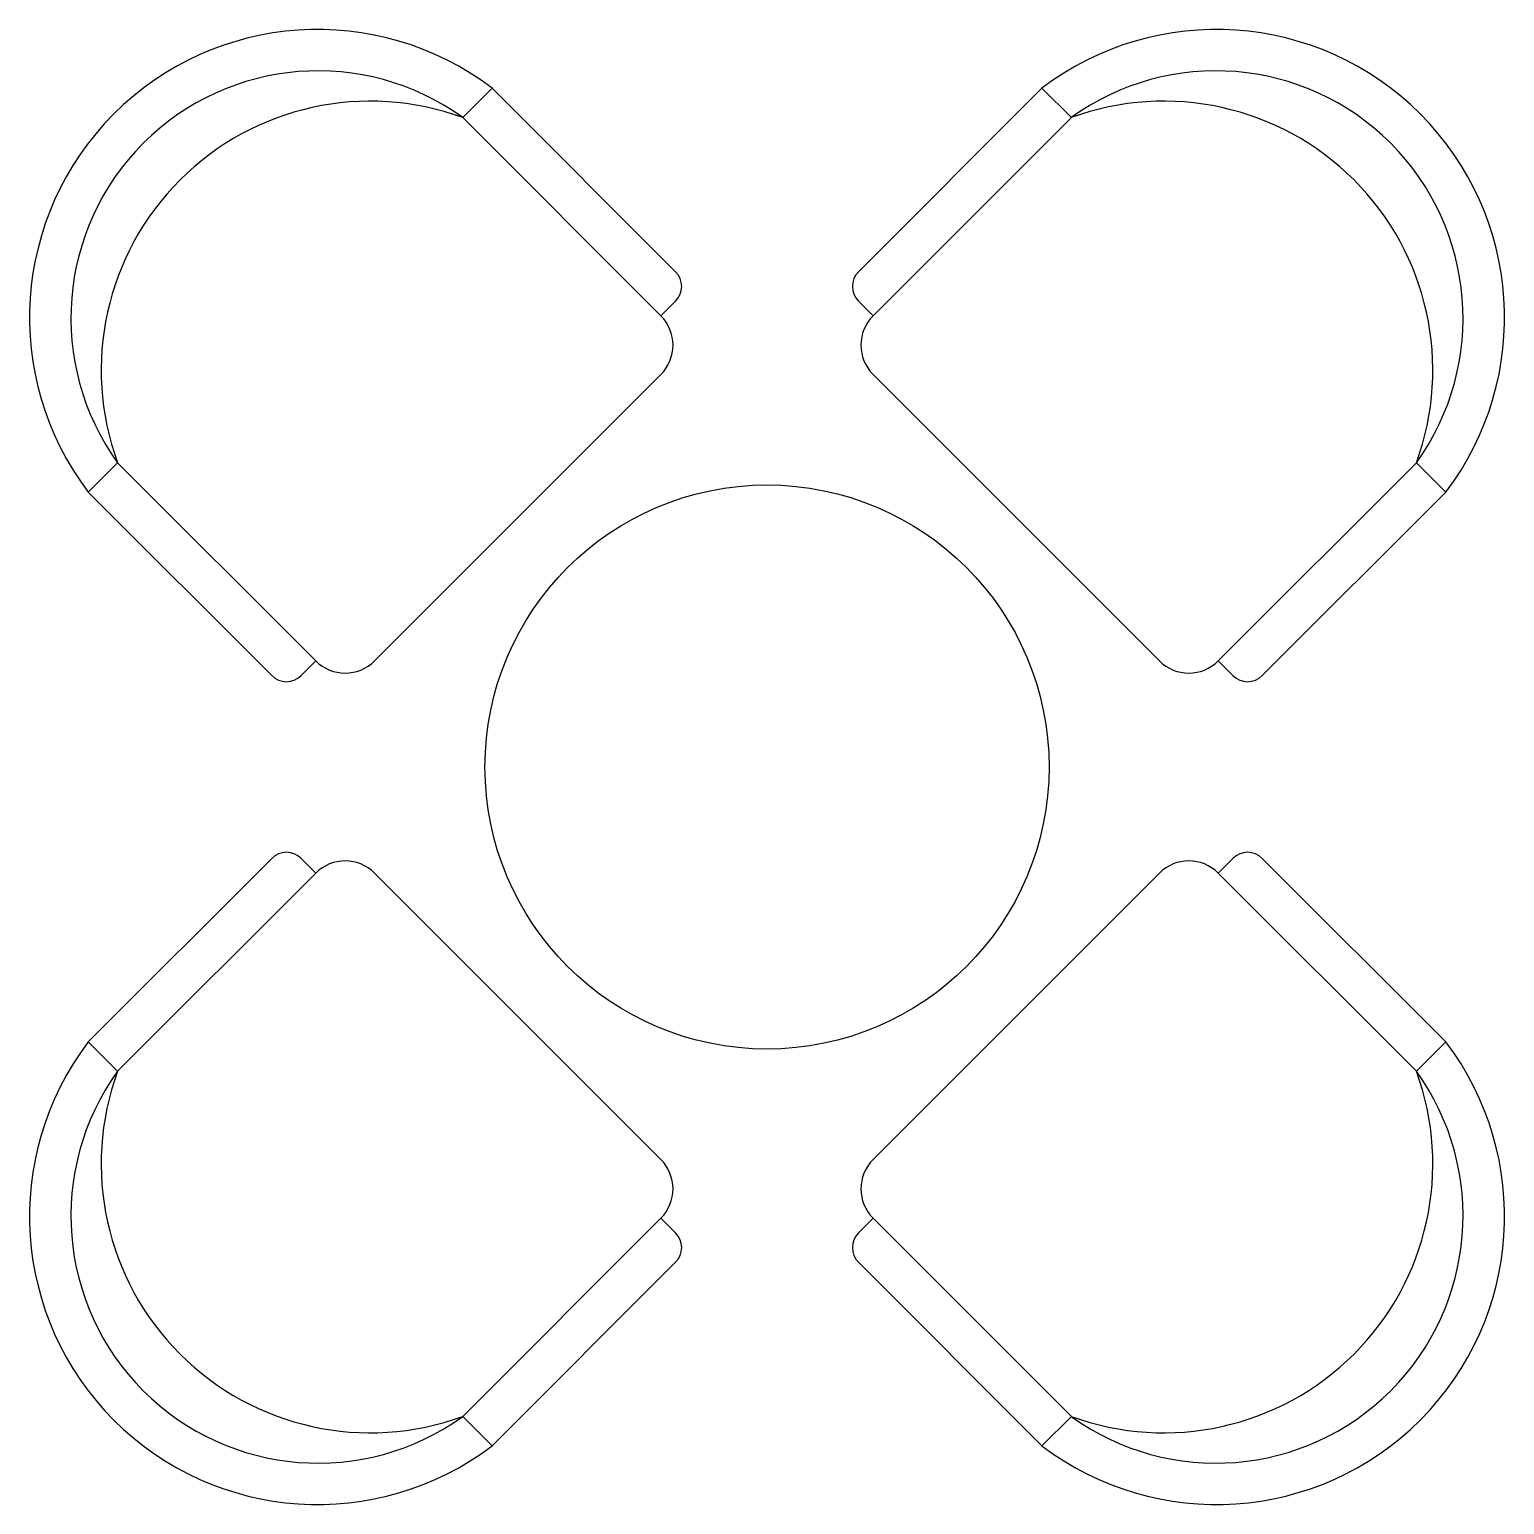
# Model space of a CAD drawing. Header units: inches. Extents: x 151262 to 153354, y 134312 to 136404.
import ezdxf

# ---------------------------------------------------------------- set-up
doc = ezdxf.new("R2010")
doc.units = ezdxf.units.IN
doc.header["$MEASUREMENT"] = 0
doc.layers.add('freecads.com', color=7, linetype='Continuous')

msp = doc.modelspace()

# ---------------------------------------------------------------- linework, layer by layer
at = {"layer": 'freecads.com'}
for p, q in [((151917.7, 136320.6), (151876.1, 136278.9)), ((151917.7, 136320.6), (152178, 136060.3)), ((152697.6, 136320.6), (152437.3, 136060.3)), ((152739.3, 136278.9), (152697.6, 136320.6)), ((151876.1, 136278.9), (152157.2, 135997.8)), ((152739.3, 136278.9), (152458.2, 135997.8)), ((152178, 136018.7), (152157.2, 135997.8)), ((152458.2, 135997.8), (152437.3, 136018.7)), ((152157.2, 135914.5), (151751, 135508.4)), ((152864.3, 135508.4), (152458.2, 135914.5)), ((151386.6, 135789.5), (151345, 135747.8)), ((151386.6, 135789.5), (151667.7, 135508.4)), ((153228.7, 135789.5), (152947.6, 135508.4)), ((153270.4, 135747.8), (153228.7, 135789.5)), ((151345, 135747.8), (151605.3, 135487.6)), ((153270.4, 135747.8), (153010.1, 135487.6)), ((151667.7, 135508.4), (151646.9, 135487.6)), ((152968.4, 135487.6), (152947.6, 135508.4)), ((151345, 134968), (151605.3, 135228.2)), ((151646.9, 135228.2), (151667.7, 135207.4)), ((152947.6, 135207.4), (152968.4, 135228.2)), ((153270.4, 134968), (153010.1, 135228.2)), ((151386.6, 134926.3), (151667.7, 135207.4)), ((151751, 135207.4), (152157.2, 134801.3)), ((152458.2, 134801.3), (152864.3, 135207.4)), ((153228.7, 134926.3), (152947.6, 135207.4)), ((151345, 134968), (151386.6, 134926.3)), ((153228.7, 134926.3), (153270.4, 134968)), ((151876.1, 134436.9), (152157.2, 134718)), ((152157.2, 134718), (152178, 134697.1)), ((152437.3, 134697.1), (152458.2, 134718)), ((152739.3, 134436.9), (152458.2, 134718)), ((151917.7, 134395.2), (152178, 134655.5)), ((152697.6, 134395.2), (152437.3, 134655.5)), ((151876.1, 134436.9), (151917.7, 134395.2)), ((152697.6, 134395.2), (152739.3, 134436.9))]:
    msp.add_line(p, q, dxfattribs=at)
msp.add_circle((152307.7, 135357.9), 400, dxfattribs=at)
for centre, radius, start, end in [((151670.5, 135995.1), 408.8, 52.7758, 217.2242), ((152944.9, 135995.1), 408.8, 322.7758, 127.2242), ((151671, 135994.6), 350.6, 54.2002, 215.7998), ((152944.3, 135994.6), 350.6, 324.2002, 125.7998), ((151745, 135920.6), 381.6, 69.9, 200.1), ((152870.4, 135920.6), 381.6, 339.9, 110.1), ((152157.2, 136039.5), 29.5, 315, 45), ((152458.2, 136039.5), 29.5, 135, 225), ((152115.5, 135956.2), 58.9, 315, 45), ((152499.8, 135956.2), 58.9, 135, 225), ((151709.4, 135550), 58.9, 225, 315), ((152905.9, 135550), 58.9, 225, 315), ((151626.1, 135508.4), 29.5, 225, 315), ((152989.3, 135508.4), 29.5, 225, 315), ((151626.1, 135207.4), 29.5, 45, 135), ((151709.4, 135165.8), 58.9, 45, 135), ((152905.9, 135165.8), 58.9, 45, 135), ((152989.3, 135207.4), 29.5, 45, 135), ((151670.5, 134720.7), 408.8, 142.7758, 307.2242), ((152944.9, 134720.7), 408.8, 232.7758, 37.2242), ((151671, 134721.2), 350.6, 144.2002, 305.7998), ((151745, 134795.2), 381.6, 159.9, 290.1), ((152870.4, 134795.2), 381.6, 249.9, 20.1), ((152944.3, 134721.2), 350.6, 234.2002, 35.7998), ((152115.5, 134759.6), 58.9, 315, 45), ((152499.8, 134759.6), 58.9, 135, 225), ((152157.2, 134676.3), 29.5, 315, 45), ((152458.2, 134676.3), 29.5, 135, 225)]:
    msp.add_arc(centre, radius, start, end, dxfattribs=at)

doc.saveas('drawing.dxf')
